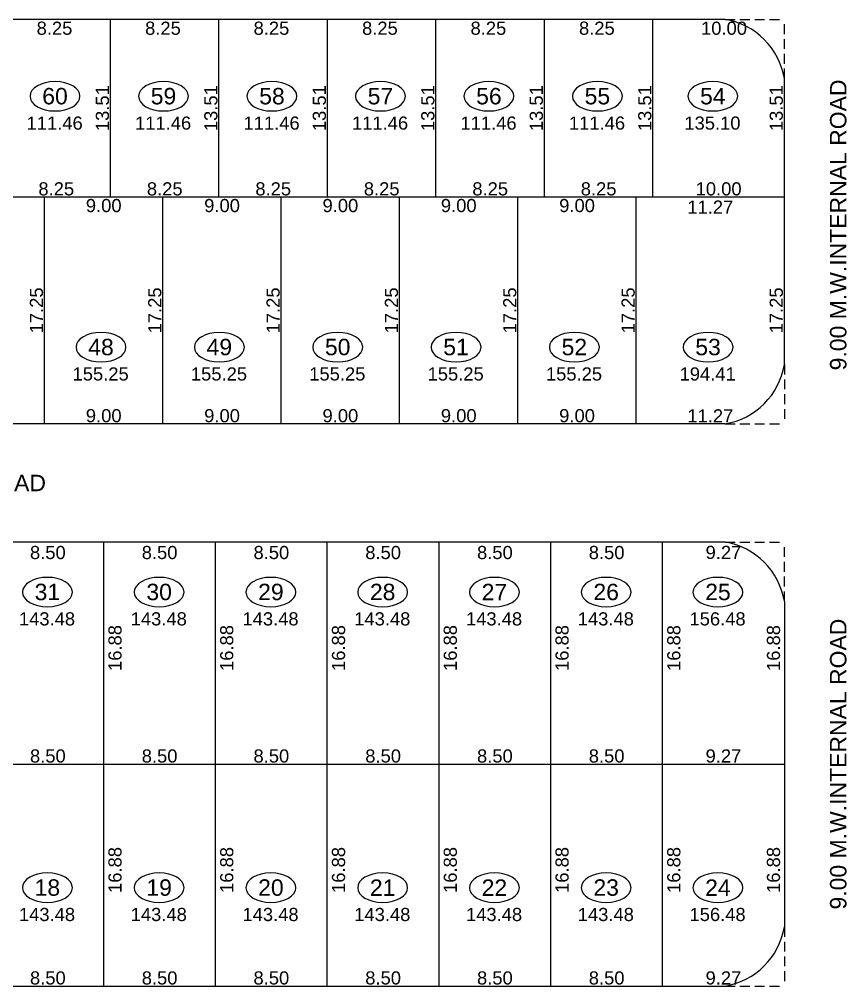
# Model space of a CAD drawing. Header units: millimetres. Extents: x 9625 to 10808, y -1607 to -1252.
# Drawn here: x 10382.5 to 10445.4, y -1412.4 to -1338.8 of the extents above; entities that cross this region are included whole.
import ezdxf

# ---------------------------------------------------------------- set-up
doc = ezdxf.new("R2010")
doc.units = ezdxf.units.MM
doc.header["$LTSCALE"] = 3
doc.header["$MEASUREMENT"] = 0
doc.header["$PDMODE"] = 35
doc.header["$PDSIZE"] = 1
doc.linetypes.add('HIDDEN', pattern=[0.375, 0.25, -0.125])
doc.layers.get('Defpoints').update_dxf_attribs({"linetype": 'HIDDEN'})
for name, color, linetype in [('DIM1', 8, 'Continuous'), ('PLOT TEXT', 3, 'Continuous'), ('Text', 3, 'Continuous'), ('WALL', 6, 'Continuous')]:
    doc.layers.add(name, color=color, linetype=linetype)
doc.styles.add('ARIAL', font='arial.ttf')
doc.styles.get("Standard").update_dxf_attribs({"font": 'arial.ttf'})
doc.dimstyles.get("Standard").update_dxf_attribs({"dimtxt": 1, "dimasz": 0, "dimexe": 0, "dimexo": 0, "dimgap": 0.1, "dimtad": 1, "dimzin": 0, "dimdsep": 46, "dimtxsty": 'Standard', "dimcen": 0, "dimse1": 1, "dimse2": 1, "dimsd1": 1, "dimsd2": 1, "dimclrd": 256, "dimclre": 256, "dimclrt": 3, "dimadec": 0, "dimazin": 0, "dimtfac": 1, "dimtix": 1, "dimtofl": 0, "dimtmove": 2, "dimatfit": 3, "dimfxl": 1, "dimtolj": 1, "dimtzin": 0, "dimlwd": -1, "dimlwe": -1, "dimarcsym": 0})

# ---------------------------------------------------------------- blocks, each defined once
blk = doc.blocks.new('*D882')
at = {"layer": 'Defpoints', "color": 0}
for p in [(10430.638, -1338.811), (10430.638, -1338.811), (10440.638, -1338.811)]:
    blk.add_point(p, dxfattribs=at)
at = {"layer": 'DIM1', "color": 3, "insert": (10436.047, -1339.493), "char_height": 1, "attachment_point": 5, "rotation": 0}
blk.add_mtext('\\A1;10.00', dxfattribs=at)
blk = doc.blocks.new('*D881')
at = {"layer": 'Defpoints', "color": 0}
for p in [(10430.638, -1352.321), (10440.638, -1352.321), (10440.638, -1352.321)]:
    blk.add_point(p, dxfattribs=at)
at = {"layer": 'DIM1', "color": 3, "insert": (10435.638, -1351.71), "char_height": 1, "attachment_point": 5, "rotation": 0}
blk.add_mtext('\\A1;10.00', dxfattribs=at)
blk = doc.blocks.new('*D883')
at = {"layer": 'Defpoints', "color": 0}
for p in [(10440.638, -1338.811), (10440.638, -1338.811), (10440.638, -1352.321)]:
    blk.add_point(p, dxfattribs=at)
at = {"layer": 'DIM1', "color": 3, "insert": (10440.028, -1345.566), "char_height": 1, "attachment_point": 5, "rotation": 90}
blk.add_mtext('\\A1;13.51', dxfattribs=at)
blk = doc.blocks.new('*D879')
at = {"layer": 'Defpoints', "color": 0}
for p in [(10422.388, -1338.811), (10422.388, -1338.811), (10430.638, -1338.811)]:
    blk.add_point(p, dxfattribs=at)
at = {"layer": 'DIM1', "color": 3, "insert": (10426.378, -1339.493), "char_height": 1, "attachment_point": 5, "rotation": 0}
blk.add_mtext('\\A1;8.25', dxfattribs=at)
blk = doc.blocks.new('*D878')
at = {"layer": 'Defpoints', "color": 0}
for p in [(10422.388, -1352.321), (10430.638, -1352.321), (10430.638, -1352.321)]:
    blk.add_point(p, dxfattribs=at)
at = {"layer": 'DIM1', "color": 3, "insert": (10426.513, -1351.71), "char_height": 1, "attachment_point": 5, "rotation": 0}
blk.add_mtext('\\A1;8.25', dxfattribs=at)
blk = doc.blocks.new('*D880')
at = {"layer": 'Defpoints', "color": 0}
for p in [(10430.638, -1338.811), (10430.638, -1338.811), (10430.638, -1352.321)]:
    blk.add_point(p, dxfattribs=at)
at = {"layer": 'DIM1', "color": 3, "insert": (10430.028, -1345.566), "char_height": 1, "attachment_point": 5, "rotation": 90}
blk.add_mtext('\\A1;13.51', dxfattribs=at)
blk = doc.blocks.new('*D877')
at = {"layer": 'Defpoints', "color": 0}
for p in [(10414.138, -1338.811), (10414.138, -1338.811), (10422.388, -1338.811)]:
    blk.add_point(p, dxfattribs=at)
at = {"layer": 'DIM1', "color": 3, "insert": (10418.128, -1339.493), "char_height": 1, "attachment_point": 5, "rotation": 0}
blk.add_mtext('\\A1;8.25', dxfattribs=at)
blk = doc.blocks.new('*D876')
at = {"layer": 'Defpoints', "color": 0}
for p in [(10414.138, -1352.321), (10422.388, -1352.321), (10422.388, -1352.321)]:
    blk.add_point(p, dxfattribs=at)
at = {"layer": 'DIM1', "color": 3, "insert": (10418.263, -1351.71), "char_height": 1, "attachment_point": 5, "rotation": 0}
blk.add_mtext('\\A1;8.25', dxfattribs=at)
blk = doc.blocks.new('*D875')
at = {"layer": 'Defpoints', "color": 0}
for p in [(10405.888, -1338.811), (10405.888, -1338.811), (10414.138, -1338.811)]:
    blk.add_point(p, dxfattribs=at)
at = {"layer": 'DIM1', "color": 3, "insert": (10409.878, -1339.493), "char_height": 1, "attachment_point": 5, "rotation": 0}
blk.add_mtext('\\A1;8.25', dxfattribs=at)
blk = doc.blocks.new('*D874')
at = {"layer": 'Defpoints', "color": 0}
for p in [(10414.138, -1338.811), (10414.138, -1338.811), (10414.138, -1352.321)]:
    blk.add_point(p, dxfattribs=at)
at = {"layer": 'DIM1', "color": 3, "insert": (10413.528, -1345.566), "char_height": 1, "attachment_point": 5, "rotation": 90}
blk.add_mtext('\\A1;13.51', dxfattribs=at)
blk = doc.blocks.new('*D873')
at = {"layer": 'Defpoints', "color": 0}
for p in [(10405.888, -1352.321), (10414.138, -1352.321), (10414.138, -1352.321)]:
    blk.add_point(p, dxfattribs=at)
at = {"layer": 'DIM1', "color": 3, "insert": (10410.013, -1351.71), "char_height": 1, "attachment_point": 5, "rotation": 0}
blk.add_mtext('\\A1;8.25', dxfattribs=at)
blk = doc.blocks.new('*D872')
at = {"layer": 'Defpoints', "color": 0}
for p in [(10397.638, -1338.811), (10397.638, -1338.811), (10405.888, -1338.811)]:
    blk.add_point(p, dxfattribs=at)
at = {"layer": 'DIM1', "color": 3, "insert": (10401.628, -1339.493), "char_height": 1, "attachment_point": 5, "rotation": 0}
blk.add_mtext('\\A1;8.25', dxfattribs=at)
blk = doc.blocks.new('*D871')
at = {"layer": 'Defpoints', "color": 0}
for p in [(10405.888, -1338.811), (10405.888, -1338.811), (10405.888, -1352.321)]:
    blk.add_point(p, dxfattribs=at)
at = {"layer": 'DIM1', "color": 3, "insert": (10405.278, -1345.566), "char_height": 1, "attachment_point": 5, "rotation": 90}
blk.add_mtext('\\A1;13.51', dxfattribs=at)
blk = doc.blocks.new('*D870')
at = {"layer": 'Defpoints', "color": 0}
for p in [(10397.638, -1352.321), (10405.888, -1352.321), (10405.888, -1352.321)]:
    blk.add_point(p, dxfattribs=at)
at = {"layer": 'DIM1', "color": 3, "insert": (10401.763, -1351.71), "char_height": 1, "attachment_point": 5, "rotation": 0}
blk.add_mtext('\\A1;8.25', dxfattribs=at)
blk = doc.blocks.new('*D869')
at = {"layer": 'Defpoints', "color": 0}
for p in [(10389.388, -1338.811), (10389.388, -1338.811), (10397.638, -1338.811)]:
    blk.add_point(p, dxfattribs=at)
at = {"layer": 'DIM1', "color": 3, "insert": (10393.378, -1339.493), "char_height": 1, "attachment_point": 5, "rotation": 0}
blk.add_mtext('\\A1;8.25', dxfattribs=at)
blk = doc.blocks.new('*D868')
at = {"layer": 'Defpoints', "color": 0}
for p in [(10397.638, -1338.811), (10397.638, -1338.811), (10397.638, -1352.321)]:
    blk.add_point(p, dxfattribs=at)
at = {"layer": 'DIM1', "color": 3, "insert": (10397.028, -1345.566), "char_height": 1, "attachment_point": 5, "rotation": 90}
blk.add_mtext('\\A1;13.51', dxfattribs=at)
blk = doc.blocks.new('*D867')
at = {"layer": 'Defpoints', "color": 0}
for p in [(10389.388, -1352.321), (10397.638, -1352.321), (10397.638, -1352.321)]:
    blk.add_point(p, dxfattribs=at)
at = {"layer": 'DIM1', "color": 3, "insert": (10393.513, -1351.71), "char_height": 1, "attachment_point": 5, "rotation": 0}
blk.add_mtext('\\A1;8.25', dxfattribs=at)
blk = doc.blocks.new('*D866')
at = {"layer": 'Defpoints', "color": 0}
for p in [(10381.138, -1338.811), (10381.138, -1338.811), (10389.388, -1338.811)]:
    blk.add_point(p, dxfattribs=at)
at = {"layer": 'DIM1', "color": 3, "insert": (10385.128, -1339.493), "char_height": 1, "attachment_point": 5, "rotation": 0}
blk.add_mtext('\\A1;8.25', dxfattribs=at)
blk = doc.blocks.new('*D865')
at = {"layer": 'Defpoints', "color": 0}
for p in [(10389.388, -1338.811), (10389.388, -1338.811), (10389.388, -1352.321)]:
    blk.add_point(p, dxfattribs=at)
at = {"layer": 'DIM1', "color": 3, "insert": (10388.778, -1345.566), "char_height": 1, "attachment_point": 5, "rotation": 90}
blk.add_mtext('\\A1;13.51', dxfattribs=at)
blk = doc.blocks.new('*D864')
at = {"layer": 'Defpoints', "color": 0}
for p in [(10381.138, -1352.321), (10389.388, -1352.321), (10389.388, -1352.321)]:
    blk.add_point(p, dxfattribs=at)
at = {"layer": 'DIM1', "color": 3, "insert": (10385.263, -1351.71), "char_height": 1, "attachment_point": 5, "rotation": 0}
blk.add_mtext('\\A1;8.25', dxfattribs=at)
blk = doc.blocks.new('*D838')
at = {"layer": 'Defpoints', "color": 0}
for p in [(10420.372, -1352.321), (10429.372, -1352.321), (10429.372, -1352.321)]:
    blk.add_point(p, dxfattribs=at)
at = {"layer": 'DIM1', "color": 3, "insert": (10424.872, -1352.978), "char_height": 1, "attachment_point": 5}
blk.add_mtext('\\A1;9.00', dxfattribs=at)
blk = doc.blocks.new('*D837')
at = {"layer": 'Defpoints', "color": 0}
for p in [(10411.372, -1352.321), (10420.372, -1352.321), (10420.372, -1352.321)]:
    blk.add_point(p, dxfattribs=at)
at = {"layer": 'DIM1', "color": 3, "insert": (10415.872, -1352.978), "char_height": 1, "attachment_point": 5}
blk.add_mtext('\\A1;9.00', dxfattribs=at)
blk = doc.blocks.new('*D836')
at = {"layer": 'Defpoints', "color": 0}
for p in [(10429.372, -1352.321), (10440.638, -1352.321), (10440.638, -1352.321)]:
    blk.add_point(p, dxfattribs=at)
at = {"layer": 'DIM1', "color": 3, "insert": (10435.005, -1353.09), "char_height": 1, "attachment_point": 5}
blk.add_mtext('\\A1;11.27', dxfattribs=at)
blk = doc.blocks.new('*D835')
at = {"layer": 'Defpoints', "color": 0}
for p in [(10440.638, -1352.321), (10440.638, -1369.571), (10440.638, -1369.571)]:
    blk.add_point(p, dxfattribs=at)
at = {"layer": 'DIM1', "color": 3, "insert": (10440.028, -1360.946), "char_height": 1, "attachment_point": 5, "rotation": 90}
blk.add_mtext('\\A1;17.25', dxfattribs=at)
blk = doc.blocks.new('*D834')
at = {"layer": 'Defpoints', "color": 0}
for p in [(10429.372, -1369.571), (10440.638, -1369.571), (10440.638, -1369.571)]:
    blk.add_point(p, dxfattribs=at)
at = {"layer": 'DIM1', "color": 3, "insert": (10435.005, -1368.969), "char_height": 1, "attachment_point": 5}
blk.add_mtext('\\A1;11.27', dxfattribs=at)
blk = doc.blocks.new('*D833')
at = {"layer": 'Defpoints', "color": 0}
for p in [(10429.372, -1352.321), (10429.372, -1369.571), (10429.372, -1369.571)]:
    blk.add_point(p, dxfattribs=at)
at = {"layer": 'DIM1', "color": 3, "insert": (10428.761, -1360.946), "char_height": 1, "attachment_point": 5, "rotation": 90}
blk.add_mtext('\\A1;17.25', dxfattribs=at)
blk = doc.blocks.new('*D832')
at = {"layer": 'Defpoints', "color": 0}
for p in [(10420.372, -1369.571), (10429.372, -1369.571), (10429.372, -1369.571)]:
    blk.add_point(p, dxfattribs=at)
at = {"layer": 'DIM1', "color": 3, "insert": (10424.872, -1368.96), "char_height": 1, "attachment_point": 5}
blk.add_mtext('\\A1;9.00', dxfattribs=at)
blk = doc.blocks.new('*D831')
at = {"layer": 'Defpoints', "color": 0}
for p in [(10402.372, -1352.321), (10411.372, -1352.321), (10411.372, -1352.321)]:
    blk.add_point(p, dxfattribs=at)
at = {"layer": 'DIM1', "color": 3, "insert": (10406.872, -1352.978), "char_height": 1, "attachment_point": 5}
blk.add_mtext('\\A1;9.00', dxfattribs=at)
blk = doc.blocks.new('*D830')
at = {"layer": 'Defpoints', "color": 0}
for p in [(10411.372, -1352.321), (10411.372, -1352.321), (10411.372, -1369.571)]:
    blk.add_point(p, dxfattribs=at)
at = {"layer": 'DIM1', "color": 3, "insert": (10410.761, -1360.946), "char_height": 1, "attachment_point": 5, "rotation": 90}
blk.add_mtext('\\A1;17.25', dxfattribs=at)
blk = doc.blocks.new('*D829')
at = {"layer": 'Defpoints', "color": 0}
for p in [(10402.372, -1369.571), (10411.372, -1369.571), (10411.372, -1369.571)]:
    blk.add_point(p, dxfattribs=at)
at = {"layer": 'DIM1', "color": 3, "insert": (10406.872, -1368.96), "char_height": 1, "attachment_point": 5}
blk.add_mtext('\\A1;9.00', dxfattribs=at)
blk = doc.blocks.new('*D828')
at = {"layer": 'Defpoints', "color": 0}
for p in [(10393.372, -1352.321), (10402.372, -1352.321), (10402.372, -1352.321)]:
    blk.add_point(p, dxfattribs=at)
at = {"layer": 'DIM1', "color": 3, "insert": (10397.872, -1352.978), "char_height": 1, "attachment_point": 5}
blk.add_mtext('\\A1;9.00', dxfattribs=at)
blk = doc.blocks.new('*D827')
at = {"layer": 'Defpoints', "color": 0}
for p in [(10402.372, -1352.321), (10402.372, -1352.321), (10402.372, -1369.571)]:
    blk.add_point(p, dxfattribs=at)
at = {"layer": 'DIM1', "color": 3, "insert": (10401.761, -1360.946), "char_height": 1, "attachment_point": 5, "rotation": 90}
blk.add_mtext('\\A1;17.25', dxfattribs=at)
blk = doc.blocks.new('*D826')
at = {"layer": 'Defpoints', "color": 0}
for p in [(10393.372, -1369.571), (10402.372, -1369.571), (10402.372, -1369.571)]:
    blk.add_point(p, dxfattribs=at)
at = {"layer": 'DIM1', "color": 3, "insert": (10397.872, -1368.96), "char_height": 1, "attachment_point": 5}
blk.add_mtext('\\A1;9.00', dxfattribs=at)
blk = doc.blocks.new('*D825')
at = {"layer": 'Defpoints', "color": 0}
for p in [(10384.372, -1352.321), (10393.372, -1352.321), (10393.372, -1352.321)]:
    blk.add_point(p, dxfattribs=at)
at = {"layer": 'DIM1', "color": 3, "insert": (10388.872, -1352.978), "char_height": 1, "attachment_point": 5}
blk.add_mtext('\\A1;9.00', dxfattribs=at)
blk = doc.blocks.new('*D824')
at = {"layer": 'Defpoints', "color": 0}
for p in [(10393.372, -1352.321), (10393.372, -1352.321), (10393.372, -1369.571)]:
    blk.add_point(p, dxfattribs=at)
at = {"layer": 'DIM1', "color": 3, "insert": (10392.761, -1360.946), "char_height": 1, "attachment_point": 5, "rotation": 90}
blk.add_mtext('\\A1;17.25', dxfattribs=at)
blk = doc.blocks.new('*D823')
at = {"layer": 'Defpoints', "color": 0}
for p in [(10384.372, -1369.571), (10393.372, -1369.571), (10393.372, -1369.571)]:
    blk.add_point(p, dxfattribs=at)
at = {"layer": 'DIM1', "color": 3, "insert": (10388.872, -1368.96), "char_height": 1, "attachment_point": 5}
blk.add_mtext('\\A1;9.00', dxfattribs=at)
blk = doc.blocks.new('*D822')
at = {"layer": 'Defpoints', "color": 0}
for p in [(10375.372, -1352.321), (10384.372, -1352.321), (10384.372, -1352.321)]:
    blk.add_point(p, dxfattribs=at)
at = {"layer": 'DIM1', "color": 3, "insert": (10379.872, -1352.978), "char_height": 1, "attachment_point": 5}
blk.add_mtext('\\A1;9.00', dxfattribs=at)
blk = doc.blocks.new('*D821')
at = {"layer": 'Defpoints', "color": 0}
for p in [(10384.372, -1352.321), (10384.372, -1352.321), (10384.372, -1369.571)]:
    blk.add_point(p, dxfattribs=at)
at = {"layer": 'DIM1', "color": 3, "insert": (10383.761, -1360.946), "char_height": 1, "attachment_point": 5, "rotation": 90}
blk.add_mtext('\\A1;17.25', dxfattribs=at)
blk = doc.blocks.new('*D820')
at = {"layer": 'Defpoints', "color": 0}
for p in [(10375.372, -1369.571), (10384.372, -1369.571), (10384.372, -1369.571)]:
    blk.add_point(p, dxfattribs=at)
at = {"layer": 'DIM1', "color": 3, "insert": (10379.872, -1368.96), "char_height": 1, "attachment_point": 5}
blk.add_mtext('\\A1;9.00', dxfattribs=at)
blk = doc.blocks.new('*D584')
at = {"layer": 'Defpoints', "color": 0}
for p in [(10380.372, -1378.571), (10388.872, -1378.571), (10388.872, -1378.571)]:
    blk.add_point(p, dxfattribs=at)
at = {"layer": 'DIM1', "color": 3, "insert": (10384.622, -1379.367), "char_height": 1, "attachment_point": 5}
blk.add_mtext('\\A1;8.50', dxfattribs=at)
blk = doc.blocks.new('*D583')
at = {"layer": 'Defpoints', "color": 0}
for p in [(10380.372, -1395.451), (10388.872, -1395.451), (10388.872, -1395.451)]:
    blk.add_point(p, dxfattribs=at)
at = {"layer": 'DIM1', "color": 3, "insert": (10384.622, -1394.84), "char_height": 1, "attachment_point": 5}
blk.add_mtext('\\A1;8.50', dxfattribs=at)
blk = doc.blocks.new('*D582')
at = {"layer": 'Defpoints', "color": 0}
for p in [(10388.872, -1378.571), (10388.872, -1378.571), (10388.872, -1395.451)]:
    blk.add_point(p, dxfattribs=at)
at = {"layer": 'DIM1', "color": 3, "insert": (10389.735, -1386.622), "char_height": 1, "attachment_point": 5, "rotation": 90}
blk.add_mtext('\\A1;16.88', dxfattribs=at)
blk = doc.blocks.new('*D581')
at = {"layer": 'Defpoints', "color": 0}
for p in [(10388.872, -1378.571), (10397.372, -1378.571), (10397.372, -1378.571)]:
    blk.add_point(p, dxfattribs=at)
at = {"layer": 'DIM1', "color": 3, "insert": (10393.122, -1379.367), "char_height": 1, "attachment_point": 5}
blk.add_mtext('\\A1;8.50', dxfattribs=at)
blk = doc.blocks.new('*D580')
at = {"layer": 'Defpoints', "color": 0}
for p in [(10388.872, -1395.451), (10397.372, -1395.451), (10397.372, -1395.451)]:
    blk.add_point(p, dxfattribs=at)
at = {"layer": 'DIM1', "color": 3, "insert": (10393.122, -1394.84), "char_height": 1, "attachment_point": 5}
blk.add_mtext('\\A1;8.50', dxfattribs=at)
blk = doc.blocks.new('*D579')
at = {"layer": 'Defpoints', "color": 0}
for p in [(10397.372, -1378.571), (10397.372, -1378.571), (10397.372, -1395.451)]:
    blk.add_point(p, dxfattribs=at)
at = {"layer": 'DIM1', "color": 3, "insert": (10398.235, -1386.622), "char_height": 1, "attachment_point": 5, "rotation": 90}
blk.add_mtext('\\A1;16.88', dxfattribs=at)
blk = doc.blocks.new('*D578')
at = {"layer": 'Defpoints', "color": 0}
for p in [(10397.372, -1378.571), (10405.872, -1378.571), (10405.872, -1378.571)]:
    blk.add_point(p, dxfattribs=at)
at = {"layer": 'DIM1', "color": 3, "insert": (10401.622, -1379.367), "char_height": 1, "attachment_point": 5}
blk.add_mtext('\\A1;8.50', dxfattribs=at)
blk = doc.blocks.new('*D577')
at = {"layer": 'Defpoints', "color": 0}
for p in [(10397.372, -1395.451), (10405.872, -1395.451), (10405.872, -1395.451)]:
    blk.add_point(p, dxfattribs=at)
at = {"layer": 'DIM1', "color": 3, "insert": (10401.622, -1394.84), "char_height": 1, "attachment_point": 5}
blk.add_mtext('\\A1;8.50', dxfattribs=at)
blk = doc.blocks.new('*D576')
at = {"layer": 'Defpoints', "color": 0}
for p in [(10405.872, -1378.571), (10405.872, -1378.571), (10405.872, -1395.451)]:
    blk.add_point(p, dxfattribs=at)
at = {"layer": 'DIM1', "color": 3, "insert": (10406.735, -1386.622), "char_height": 1, "attachment_point": 5, "rotation": 90}
blk.add_mtext('\\A1;16.88', dxfattribs=at)
blk = doc.blocks.new('*D575')
at = {"layer": 'Defpoints', "color": 0}
for p in [(10405.872, -1378.571), (10414.372, -1378.571), (10414.372, -1378.571)]:
    blk.add_point(p, dxfattribs=at)
at = {"layer": 'DIM1', "color": 3, "insert": (10410.122, -1379.367), "char_height": 1, "attachment_point": 5}
blk.add_mtext('\\A1;8.50', dxfattribs=at)
blk = doc.blocks.new('*D574')
at = {"layer": 'Defpoints', "color": 0}
for p in [(10405.872, -1395.451), (10414.372, -1395.451), (10414.372, -1395.451)]:
    blk.add_point(p, dxfattribs=at)
at = {"layer": 'DIM1', "color": 3, "insert": (10410.122, -1394.84), "char_height": 1, "attachment_point": 5}
blk.add_mtext('\\A1;8.50', dxfattribs=at)
blk = doc.blocks.new('*D573')
at = {"layer": 'Defpoints', "color": 0}
for p in [(10414.372, -1378.571), (10414.372, -1378.571), (10414.372, -1395.451)]:
    blk.add_point(p, dxfattribs=at)
at = {"layer": 'DIM1', "color": 3, "insert": (10415.235, -1386.622), "char_height": 1, "attachment_point": 5, "rotation": 90}
blk.add_mtext('\\A1;16.88', dxfattribs=at)
blk = doc.blocks.new('*D572')
at = {"layer": 'Defpoints', "color": 0}
for p in [(10414.372, -1378.571), (10422.872, -1378.571), (10422.872, -1378.571)]:
    blk.add_point(p, dxfattribs=at)
at = {"layer": 'DIM1', "color": 3, "insert": (10418.622, -1379.367), "char_height": 1, "attachment_point": 5}
blk.add_mtext('\\A1;8.50', dxfattribs=at)
blk = doc.blocks.new('*D571')
at = {"layer": 'Defpoints', "color": 0}
for p in [(10414.372, -1395.451), (10422.872, -1395.451), (10422.872, -1395.451)]:
    blk.add_point(p, dxfattribs=at)
at = {"layer": 'DIM1', "color": 3, "insert": (10418.622, -1394.84), "char_height": 1, "attachment_point": 5}
blk.add_mtext('\\A1;8.50', dxfattribs=at)
blk = doc.blocks.new('*D570')
at = {"layer": 'Defpoints', "color": 0}
for p in [(10422.872, -1378.571), (10422.872, -1378.571), (10422.872, -1395.451)]:
    blk.add_point(p, dxfattribs=at)
at = {"layer": 'DIM1', "color": 3, "insert": (10423.735, -1386.622), "char_height": 1, "attachment_point": 5, "rotation": 90}
blk.add_mtext('\\A1;16.88', dxfattribs=at)
blk = doc.blocks.new('*D569')
at = {"layer": 'Defpoints', "color": 0}
for p in [(10422.872, -1378.571), (10431.372, -1378.571), (10431.372, -1378.571)]:
    blk.add_point(p, dxfattribs=at)
at = {"layer": 'DIM1', "color": 3, "insert": (10427.122, -1379.367), "char_height": 1, "attachment_point": 5}
blk.add_mtext('\\A1;8.50', dxfattribs=at)
blk = doc.blocks.new('*D568')
at = {"layer": 'Defpoints', "color": 0}
for p in [(10422.872, -1395.451), (10431.372, -1395.451), (10431.372, -1395.451)]:
    blk.add_point(p, dxfattribs=at)
at = {"layer": 'DIM1', "color": 3, "insert": (10427.122, -1394.84), "char_height": 1, "attachment_point": 5}
blk.add_mtext('\\A1;8.50', dxfattribs=at)
blk = doc.blocks.new('*D567')
at = {"layer": 'Defpoints', "color": 0}
for p in [(10440.638, -1378.571), (10440.638, -1378.571), (10440.638, -1395.451)]:
    blk.add_point(p, dxfattribs=at)
at = {"layer": 'DIM1', "color": 3, "insert": (10439.816, -1386.622), "char_height": 1, "attachment_point": 5, "rotation": 90}
blk.add_mtext('\\A1;16.88', dxfattribs=at)
blk = doc.blocks.new('*D566')
at = {"layer": 'Defpoints', "color": 0}
for p in [(10431.372, -1378.571), (10431.372, -1378.571), (10431.372, -1395.451)]:
    blk.add_point(p, dxfattribs=at)
at = {"layer": 'DIM1', "color": 3, "insert": (10432.235, -1386.622), "char_height": 1, "attachment_point": 5, "rotation": 90}
blk.add_mtext('\\A1;16.88', dxfattribs=at)
blk = doc.blocks.new('*D565')
at = {"layer": 'Defpoints', "color": 0}
for p in [(10431.372, -1378.571), (10440.638, -1378.571), (10440.638, -1378.571)]:
    blk.add_point(p, dxfattribs=at)
at = {"layer": 'DIM1', "color": 3, "insert": (10436.005, -1379.359), "char_height": 1, "attachment_point": 5}
blk.add_mtext('\\A1;9.27', dxfattribs=at)
blk = doc.blocks.new('*D564')
at = {"layer": 'Defpoints', "color": 0}
for p in [(10431.372, -1395.451), (10440.638, -1395.451), (10440.638, -1395.451)]:
    blk.add_point(p, dxfattribs=at)
at = {"layer": 'DIM1', "color": 3, "insert": (10436.005, -1394.84), "char_height": 1, "attachment_point": 5}
blk.add_mtext('\\A1;9.27', dxfattribs=at)
blk = doc.blocks.new('*D563')
at = {"layer": 'Defpoints', "color": 0}
for p in [(10440.638, -1395.451), (10440.638, -1395.451), (10440.638, -1412.331)]:
    blk.add_point(p, dxfattribs=at)
at = {"layer": 'DIM1', "color": 3, "insert": (10439.816, -1403.502), "char_height": 1, "attachment_point": 5, "rotation": 90}
blk.add_mtext('\\A1;16.88', dxfattribs=at)
blk = doc.blocks.new('*D562')
at = {"layer": 'Defpoints', "color": 0}
for p in [(10431.372, -1395.451), (10431.372, -1395.451), (10431.372, -1412.331)]:
    blk.add_point(p, dxfattribs=at)
at = {"layer": 'DIM1', "color": 3, "insert": (10432.235, -1403.502), "char_height": 1, "attachment_point": 5, "rotation": 90}
blk.add_mtext('\\A1;16.88', dxfattribs=at)
blk = doc.blocks.new('*D561')
at = {"layer": 'Defpoints', "color": 0}
for p in [(10431.372, -1412.331), (10440.638, -1412.331), (10440.638, -1412.331)]:
    blk.add_point(p, dxfattribs=at)
at = {"layer": 'DIM1', "color": 3, "insert": (10436.005, -1411.72), "char_height": 1, "attachment_point": 5}
blk.add_mtext('\\A1;9.27', dxfattribs=at)
blk = doc.blocks.new('*D560')
at = {"layer": 'Defpoints', "color": 0}
for p in [(10422.872, -1395.451), (10422.872, -1395.451), (10422.872, -1412.331)]:
    blk.add_point(p, dxfattribs=at)
at = {"layer": 'DIM1', "color": 3, "insert": (10423.735, -1403.502), "char_height": 1, "attachment_point": 5, "rotation": 90}
blk.add_mtext('\\A1;16.88', dxfattribs=at)
blk = doc.blocks.new('*D559')
at = {"layer": 'Defpoints', "color": 0}
for p in [(10422.872, -1412.331), (10431.372, -1412.331), (10431.372, -1412.331)]:
    blk.add_point(p, dxfattribs=at)
at = {"layer": 'DIM1', "color": 3, "insert": (10427.122, -1411.72), "char_height": 1, "attachment_point": 5}
blk.add_mtext('\\A1;8.50', dxfattribs=at)
blk = doc.blocks.new('*D558')
at = {"layer": 'Defpoints', "color": 0}
for p in [(10414.372, -1395.451), (10414.372, -1395.451), (10414.372, -1412.331)]:
    blk.add_point(p, dxfattribs=at)
at = {"layer": 'DIM1', "color": 3, "insert": (10415.235, -1403.502), "char_height": 1, "attachment_point": 5, "rotation": 90}
blk.add_mtext('\\A1;16.88', dxfattribs=at)
blk = doc.blocks.new('*D557')
at = {"layer": 'Defpoints', "color": 0}
for p in [(10414.372, -1412.331), (10422.872, -1412.331), (10422.872, -1412.331)]:
    blk.add_point(p, dxfattribs=at)
at = {"layer": 'DIM1', "color": 3, "insert": (10418.622, -1411.72), "char_height": 1, "attachment_point": 5}
blk.add_mtext('\\A1;8.50', dxfattribs=at)
blk = doc.blocks.new('*D556')
at = {"layer": 'Defpoints', "color": 0}
for p in [(10405.872, -1395.451), (10405.872, -1395.451), (10405.872, -1412.331)]:
    blk.add_point(p, dxfattribs=at)
at = {"layer": 'DIM1', "color": 3, "insert": (10406.735, -1403.502), "char_height": 1, "attachment_point": 5, "rotation": 90}
blk.add_mtext('\\A1;16.88', dxfattribs=at)
blk = doc.blocks.new('*D555')
at = {"layer": 'Defpoints', "color": 0}
for p in [(10405.872, -1412.331), (10414.372, -1412.331), (10414.372, -1412.331)]:
    blk.add_point(p, dxfattribs=at)
at = {"layer": 'DIM1', "color": 3, "insert": (10410.122, -1411.72), "char_height": 1, "attachment_point": 5}
blk.add_mtext('\\A1;8.50', dxfattribs=at)
blk = doc.blocks.new('*D554')
at = {"layer": 'Defpoints', "color": 0}
for p in [(10397.372, -1395.451), (10397.372, -1395.451), (10397.372, -1412.331)]:
    blk.add_point(p, dxfattribs=at)
at = {"layer": 'DIM1', "color": 3, "insert": (10398.235, -1403.502), "char_height": 1, "attachment_point": 5, "rotation": 90}
blk.add_mtext('\\A1;16.88', dxfattribs=at)
blk = doc.blocks.new('*D553')
at = {"layer": 'Defpoints', "color": 0}
for p in [(10397.372, -1412.331), (10405.872, -1412.331), (10405.872, -1412.331)]:
    blk.add_point(p, dxfattribs=at)
at = {"layer": 'DIM1', "color": 3, "insert": (10401.622, -1411.72), "char_height": 1, "attachment_point": 5}
blk.add_mtext('\\A1;8.50', dxfattribs=at)
blk = doc.blocks.new('*D552')
at = {"layer": 'Defpoints', "color": 0}
for p in [(10388.872, -1395.451), (10388.872, -1395.451), (10388.872, -1412.331)]:
    blk.add_point(p, dxfattribs=at)
at = {"layer": 'DIM1', "color": 3, "insert": (10389.735, -1403.502), "char_height": 1, "attachment_point": 5, "rotation": 90}
blk.add_mtext('\\A1;16.88', dxfattribs=at)
blk = doc.blocks.new('*D551')
at = {"layer": 'Defpoints', "color": 0}
for p in [(10388.872, -1412.331), (10397.372, -1412.331), (10397.372, -1412.331)]:
    blk.add_point(p, dxfattribs=at)
at = {"layer": 'DIM1', "color": 3, "insert": (10393.122, -1411.72), "char_height": 1, "attachment_point": 5}
blk.add_mtext('\\A1;8.50', dxfattribs=at)
blk = doc.blocks.new('*D549')
at = {"layer": 'Defpoints', "color": 0}
for p in [(10380.372, -1412.331), (10388.872, -1412.331), (10388.872, -1412.331)]:
    blk.add_point(p, dxfattribs=at)
at = {"layer": 'DIM1', "color": 3, "insert": (10384.622, -1411.72), "char_height": 1, "attachment_point": 5}
blk.add_mtext('\\A1;8.50', dxfattribs=at)
blk = doc.blocks.new('*D525')
at = {"layer": 'Defpoints', "color": 0}
for p in [(10420.372, -1352.321), (10420.372, -1369.571), (10420.372, -1369.571)]:
    blk.add_point(p, dxfattribs=at)
at = {"layer": 'DIM1', "color": 3, "insert": (10419.761, -1360.946), "char_height": 1, "attachment_point": 5, "rotation": 90}
blk.add_mtext('\\A1;17.25', dxfattribs=at)
blk = doc.blocks.new('*D524')
at = {"layer": 'Defpoints', "color": 0}
for p in [(10411.372, -1369.571), (10420.372, -1369.571), (10420.372, -1369.571)]:
    blk.add_point(p, dxfattribs=at)
at = {"layer": 'DIM1', "color": 3, "insert": (10415.872, -1368.96), "char_height": 1, "attachment_point": 5}
blk.add_mtext('\\A1;9.00', dxfattribs=at)
blk = doc.blocks.new('*D523')
at = {"layer": 'Defpoints', "color": 0}
for p in [(10422.388, -1338.811), (10422.388, -1338.811), (10422.388, -1352.321)]:
    blk.add_point(p, dxfattribs=at)
at = {"layer": 'DIM1', "color": 3, "insert": (10421.778, -1345.566), "char_height": 1, "attachment_point": 5, "rotation": 90}
blk.add_mtext('\\A1;13.51', dxfattribs=at)
blk = doc.blocks.new('*D522')
at = {"layer": 'Defpoints', "color": 0}
for p in [(10414.138, -1352.321), (10422.388, -1352.321), (10422.388, -1352.321)]:
    blk.add_point(p, dxfattribs=at)
at = {"layer": 'DIM1', "color": 3, "insert": (10418.263, -1351.71), "char_height": 1, "attachment_point": 5}
blk.add_mtext('\\A1;8.25', dxfattribs=at)

msp = doc.modelspace()

# ---------------------------------------------------------------- linework, layer by layer
at = {"layer": 'PLOT TEXT', "extrusion": (0, 0, -1)}
for centre in [(10385.1672, -1344.6614), (10393.4172, -1344.6614), (10401.6672, -1344.6614), (10409.9172, -1344.6614), (10418.1672, -1344.6614), (10426.4172, -1344.6614), (10435.1965, -1344.6614), (10388.6658, -1363.7406), (10397.6658, -1363.7406), (10406.6658, -1363.7406), (10415.6671, -1363.7406), (10424.6658, -1363.7406), (10434.835, -1363.7406), (10384.5867, -1382.3671), (10393.0867, -1382.3671), (10401.5867, -1382.3671), (10410.0867, -1382.3671), (10418.5867, -1382.3671), (10427.0867, -1382.3671), (10435.5867, -1382.3671), (10384.5867, -1404.8486), (10393.0867, -1404.8486), (10401.5867, -1404.8486), (10410.0867, -1404.8486), (10418.5867, -1404.8486), (10427.0867, -1404.8486), (10435.5867, -1404.8486)]:
    msp.add_ellipse(centre, major_axis=(1.9004, 0), ratio=0.5882805, dxfattribs=at)
at = {"layer": 'WALL', "lineweight": 25}
for p, q in [((10436.1384, -1338.8109), (10312.3716, -1338.8109)), ((10389.3884, -1352.3209), (10389.3884, -1338.8109)), ((10397.6384, -1352.3209), (10397.6384, -1338.8109)), ((10405.8884, -1352.3209), (10405.8884, -1338.8109)), ((10414.1384, -1352.3209), (10414.1384, -1338.8109)), ((10422.3884, -1352.3209), (10422.3884, -1338.8109)), ((10422.3884, -1352.3209), (10422.3884, -1338.8109)), ((10430.6384, -1352.3209), (10430.6384, -1338.8109)), ((10430.6384, -1352.3209), (10430.6384, -1338.8109)), ((10440.6384, -1365.0709), (10440.6384, -1343.3109)), ((10312.3716, -1352.3209), (10440.6384, -1352.3209)), ((10384.3716, -1369.5709), (10384.3716, -1352.3209)), ((10393.3716, -1369.5709), (10393.3716, -1352.3209)), ((10402.3716, -1369.5709), (10402.3716, -1352.3209)), ((10411.3716, -1369.5709), (10411.3716, -1352.3209)), ((10420.3716, -1369.5709), (10420.3716, -1352.3209)), ((10429.3716, -1369.5709), (10429.3716, -1352.3209)), ((10436.1384, -1369.5709), (10312.3716, -1369.5709)), ((10436.1384, -1378.5709), (10312.3716, -1378.5709)), ((10388.8716, -1412.3309), (10388.8716, -1378.5709)), ((10397.3716, -1412.3309), (10397.3716, -1378.5709)), ((10405.8716, -1412.3309), (10405.8716, -1378.5709)), ((10414.3716, -1412.3309), (10414.3716, -1378.5709)), ((10422.8716, -1412.3309), (10422.8716, -1378.5709)), ((10431.3716, -1412.3309), (10431.3716, -1378.5709)), ((10440.6384, -1383.0709), (10440.6384, -1407.8309)), ((10312.3716, -1395.4509), (10440.6384, -1395.4509)), ((10312.3716, -1412.3309), (10436.1384, -1412.3309))]:
    msp.add_line(p, q, dxfattribs=at)
at = {"layer": 'WALL', "linetype": 'HIDDEN', "lineweight": 25}
for p, q in [((10436.1384, -1338.8109), (10440.6384, -1338.8109)), ((10440.6384, -1343.3109), (10440.6384, -1338.8109)), ((10440.6384, -1365.0709), (10440.6384, -1369.5709)), ((10436.1384, -1369.5709), (10440.6384, -1369.5709)), ((10436.1384, -1378.5709), (10440.6384, -1378.5709)), ((10440.6384, -1383.0709), (10440.6384, -1378.5709)), ((10440.6384, -1407.8309), (10440.6384, -1412.3309)), ((10436.1384, -1412.3309), (10440.6384, -1412.3309))]:
    msp.add_line(p, q, dxfattribs=at)
at = {"layer": 'WALL', "lineweight": 25}
for centre, start, end in [((10435.2369, -1344.2125), 9.475941, 80.524059), ((10435.2369, -1364.1694), 279.475941, 350.524059), ((10435.2369, -1383.9725), 9.475941, 80.524059), ((10435.2369, -1406.9294), 279.475941, 350.524059)]:
    msp.add_arc(centre, 5.4763, start, end, dxfattribs=at)

# ---------------------------------------------------------------- texts
at = {"layer": 'PLOT TEXT', "linetype": 'Continuous', "attachment_point": 5, "style": 'ARIAL'}
for s, insert, char_height in [('\\A1;60', (10385.1672, -1344.6614), 1.25), ('\\A1;59', (10393.4172, -1344.6614), 1.25), ('\\A1;58', (10401.6672, -1344.6614), 1.25), ('\\A1;57', (10409.9172, -1344.6614), 1.25), ('\\A1;56', (10418.1672, -1344.6614), 1.25), ('\\A1;55', (10426.4172, -1344.6614), 1.25), ('\\A1;54', (10435.1965, -1344.6614), 1.25), ('\\A1;111.46', (10385.1385, -1346.7069), 1), ('\\A1;111.46', (10393.3885, -1346.7069), 1), ('\\A1;111.46', (10401.6385, -1346.7069), 1), ('\\A1;111.46', (10409.8885, -1346.7069), 1), ('\\A1;111.46', (10418.1385, -1346.7069), 1), ('\\A1;111.46', (10426.3885, -1346.7069), 1), ('\\A1;135.10', (10435.1678, -1346.7069), 1), ('\\A1;48', (10388.6658, -1363.7406), 1.25), ('\\A1;49', (10397.6658, -1363.7406), 1.25), ('\\A1;50', (10406.6658, -1363.7406), 1.25), ('\\A1;51', (10415.6671, -1363.7406), 1.25), ('\\A1;52', (10424.6658, -1363.7406), 1.25), ('\\A1;53', (10434.835, -1363.7406), 1.25), ('\\A1;155.25', (10388.637, -1365.7862), 1), ('\\A1;155.25', (10397.637, -1365.7862), 1), ('\\A1;155.25', (10406.637, -1365.7862), 1), ('\\A1;155.25', (10415.6384, -1365.7862), 1), ('\\A1;155.25', (10424.637, -1365.7862), 1), ('\\A1;194.41', (10434.8063, -1365.7862), 1), ('\\A1;31', (10384.5867, -1382.3671), 1.25), ('\\A1;30', (10393.0867, -1382.3671), 1.25), ('\\A1;29', (10401.5867, -1382.3671), 1.25), ('\\A1;28', (10410.0867, -1382.3671), 1.25), ('\\A1;27', (10418.5867, -1382.3671), 1.25), ('\\A1;26', (10427.0867, -1382.3671), 1.25), ('\\A1;25', (10435.5867, -1382.3671), 1.25), ('\\A1;143.48', (10384.558, -1384.4126), 1), ('\\A1;143.48', (10393.058, -1384.4126), 1), ('\\A1;143.48', (10401.558, -1384.4126), 1), ('\\A1;143.48', (10410.058, -1384.4126), 1), ('\\A1;143.48', (10418.558, -1384.4126), 1), ('\\A1;143.48', (10427.058, -1384.4126), 1), ('\\A1;156.48', (10435.558, -1384.4126), 1), ('\\A1;18', (10384.5867, -1404.8486), 1.25), ('\\A1;19', (10393.0867, -1404.8486), 1.25), ('\\A1;20', (10401.5867, -1404.8486), 1.25), ('\\A1;21', (10410.0867, -1404.8486), 1.25), ('\\A1;22', (10418.5867, -1404.8486), 1.25), ('\\A1;23', (10427.0867, -1404.8486), 1.25), ('\\A1;24', (10435.5867, -1404.8486), 1.25), ('\\A1;143.48', (10384.558, -1406.8942), 1), ('\\A1;143.48', (10393.058, -1406.8942), 1), ('\\A1;143.48', (10401.558, -1406.8942), 1), ('\\A1;143.48', (10410.058, -1406.8942), 1), ('\\A1;143.48', (10418.558, -1406.8942), 1), ('\\A1;143.48', (10427.058, -1406.8942), 1), ('\\A1;156.48', (10435.558, -1406.8942), 1)]:
    msp.add_mtext(s, dxfattribs=dict(at, insert=insert, char_height=char_height))
at = {"layer": 'Text', "linetype": 'Continuous', "char_height": 1.25, "attachment_point": 5, "rotation": 90, "style": 'ARIAL'}
for insert in [(10444.7416, -1354.4461), (10444.7416, -1395.4509)]:
    msp.add_mtext('\\A1;9.00 M.W.INTERNAL ROAD', dxfattribs=dict(at, insert=insert))
at = {"layer": 'Text', "linetype": 'Continuous', "insert": (10373.4227, -1374.0791), "char_height": 1.25, "attachment_point": 5, "style": 'ARIAL'}
msp.add_mtext('\\A1;9.00 M.W.INTERNAL ROAD', dxfattribs=at)

# ---------------------------------------------------------------- dimensions: what is measured, and where the dimension line sits
at = {"layer": 'DIM1'}
for base, p1, p2, angle, picture, middle in [((10381.1384, -1338.8109), (10389.3884, -1338.8109), (10381.1384, -1338.8109), 180.000001, '*D866', (10385.128, -1339.4932)), ((10389.3884, -1338.8109), (10397.6384, -1338.8109), (10389.3884, -1338.8109), 180.000001, '*D869', (10393.378, -1339.4932)), ((10397.6384, -1338.8109), (10405.8884, -1338.8109), (10397.6384, -1338.8109), 180.000001, '*D872', (10401.628, -1339.4932)), ((10405.8884, -1338.8109), (10414.1384, -1338.8109), (10405.8884, -1338.8109), 180.000001, '*D875', (10409.878, -1339.4932)), ((10414.1384, -1338.8109), (10422.3884, -1338.8109), (10414.1384, -1338.8109), 180.000001, '*D877', (10418.128, -1339.4932)), ((10422.3884, -1338.8109), (10430.6384, -1338.8109), (10422.3884, -1338.8109), 180.000001, '*D879', (10426.378, -1339.4932)), ((10430.6384, -1338.8109), (10440.6384, -1338.8109), (10430.6384, -1338.8109), 180.000001, '*D882', (10436.0469, -1339.4932)), ((10384.3716, -1352.3209), (10375.3716, -1352.3209), (10384.3716, -1352.3209), 0, '*D822', (10379.8716, -1352.9782)), ((10393.3716, -1352.3209), (10384.3716, -1352.3209), (10393.3716, -1352.3209), 0, '*D825', (10388.8716, -1352.9782)), ((10402.3716, -1352.3209), (10393.3716, -1352.3209), (10402.3716, -1352.3209), 0, '*D828', (10397.8716, -1352.9782)), ((10411.3716, -1352.3209), (10402.3716, -1352.3209), (10411.3716, -1352.3209), 0, '*D831', (10406.8716, -1352.9782)), ((10420.3716, -1352.3209), (10411.3716, -1352.3209), (10420.3716, -1352.3209), 0, '*D837', (10415.8716, -1352.9782)), ((10429.3716, -1352.3209), (10420.3716, -1352.3209), (10429.3716, -1352.3209), 0, '*D838', (10424.8716, -1352.9782)), ((10440.6384, -1352.3209), (10429.3716, -1352.3209), (10440.6384, -1352.3209), 0, '*D836', (10435.005, -1353.0899)), ((10388.8716, -1378.5709), (10380.3716, -1378.5709), (10388.8716, -1378.5709), 0, '*D584', (10384.6216, -1379.3669)), ((10388.8716, -1378.5709), (10388.8716, -1395.4509), (10388.8716, -1378.5709), 90, '*D582', (10389.7351, -1386.6223)), ((10397.3716, -1378.5709), (10388.8716, -1378.5709), (10397.3716, -1378.5709), 0, '*D581', (10393.1216, -1379.3669)), ((10397.3716, -1378.5709), (10397.3716, -1395.4509), (10397.3716, -1378.5709), 90, '*D579', (10398.2351, -1386.6223)), ((10405.8716, -1378.5709), (10397.3716, -1378.5709), (10405.8716, -1378.5709), 0, '*D578', (10401.6216, -1379.3669)), ((10405.8716, -1378.5709), (10405.8716, -1395.4509), (10405.8716, -1378.5709), 90, '*D576', (10406.7351, -1386.6223)), ((10414.3716, -1378.5709), (10405.8716, -1378.5709), (10414.3716, -1378.5709), 0, '*D575', (10410.1216, -1379.3669)), ((10414.3716, -1378.5709), (10414.3716, -1395.4509), (10414.3716, -1378.5709), 90, '*D573', (10415.2351, -1386.6223)), ((10422.8716, -1378.5709), (10414.3716, -1378.5709), (10422.8716, -1378.5709), 0, '*D572', (10418.6216, -1379.3669)), ((10422.8716, -1378.5709), (10422.8716, -1395.4509), (10422.8716, -1378.5709), 90, '*D570', (10423.7351, -1386.6223)), ((10431.3716, -1378.5709), (10422.8716, -1378.5709), (10431.3716, -1378.5709), 0, '*D569', (10427.1216, -1379.3669)), ((10431.3716, -1378.5709), (10431.3716, -1395.4509), (10431.3716, -1378.5709), 90, '*D566', (10432.2351, -1386.6223)), ((10440.6384, -1378.5709), (10431.3716, -1378.5709), (10440.6384, -1378.5709), 0, '*D565', (10436.005, -1379.3595)), ((10440.6384, -1378.5709), (10440.6384, -1395.4509), (10440.6384, -1378.5709), 90, '*D567', (10439.8161, -1386.6223)), ((10388.8716, -1395.4509), (10388.8716, -1412.3309), (10388.8716, -1395.4509), 90, '*D552', (10389.7351, -1403.5023)), ((10397.3716, -1395.4509), (10397.3716, -1412.3309), (10397.3716, -1395.4509), 90, '*D554', (10398.2351, -1403.5023)), ((10405.8716, -1395.4509), (10405.8716, -1412.3309), (10405.8716, -1395.4509), 90, '*D556', (10406.7351, -1403.5023)), ((10414.3716, -1395.4509), (10414.3716, -1412.3309), (10414.3716, -1395.4509), 90, '*D558', (10415.2351, -1403.5023)), ((10422.8716, -1395.4509), (10422.8716, -1412.3309), (10422.8716, -1395.4509), 90, '*D560', (10423.7351, -1403.5023)), ((10431.3716, -1395.4509), (10431.3716, -1412.3309), (10431.3716, -1395.4509), 90, '*D562', (10432.2351, -1403.5023)), ((10440.6384, -1395.4509), (10440.6384, -1412.3309), (10440.6384, -1395.4509), 90, '*D563', (10439.8161, -1403.5023))]:
    dim = msp.add_linear_dim(base=base, p1=p1, p2=p2, angle=angle, dimstyle='Standard', dxfattribs=at)
    dim.commit()
    dim.dimension.update_dxf_attribs({"geometry": picture, "text_midpoint": middle, "dimtype": 129})
for p1, p2, picture, middle in [((10389.3884, -1352.3209), (10389.3884, -1338.8109), '*D865', (10388.7775, -1345.5659)), ((10397.6384, -1352.3209), (10397.6384, -1338.8109), '*D868', (10397.0275, -1345.5659)), ((10405.8884, -1352.3209), (10405.8884, -1338.8109), '*D871', (10405.2775, -1345.5659)), ((10414.1384, -1352.3209), (10414.1384, -1338.8109), '*D874', (10413.5275, -1345.5659)), ((10422.3884, -1352.3209), (10422.3884, -1338.8109), '*D523', (10421.7775, -1345.5659)), ((10430.6384, -1352.3209), (10430.6384, -1338.8109), '*D880', (10430.0275, -1345.5659)), ((10440.6384, -1352.3209), (10440.6384, -1338.8109), '*D883', (10440.0275, -1345.5659)), ((10381.1384, -1352.3209), (10389.3884, -1352.3209), '*D864', (10385.2634, -1351.7104)), ((10389.3884, -1352.3209), (10397.6384, -1352.3209), '*D867', (10393.5134, -1351.7104)), ((10397.6384, -1352.3209), (10405.8884, -1352.3209), '*D870', (10401.7634, -1351.7104)), ((10405.8884, -1352.3209), (10414.1384, -1352.3209), '*D873', (10410.0134, -1351.7104)), ((10414.1384, -1352.3209), (10422.3884, -1352.3209), '*D876', (10418.2634, -1351.7104)), ((10414.1384, -1352.3209), (10422.3884, -1352.3209), '*D522', (10418.2634, -1351.7104)), ((10422.3884, -1352.3209), (10430.6384, -1352.3209), '*D878', (10426.5134, -1351.7104)), ((10430.6384, -1352.3209), (10440.6384, -1352.3209), '*D881', (10435.6384, -1351.7104)), ((10384.3716, -1369.5709), (10384.3716, -1352.3209), '*D821', (10383.7611, -1360.9459)), ((10393.3716, -1369.5709), (10393.3716, -1352.3209), '*D824', (10392.7611, -1360.9459)), ((10402.3716, -1369.5709), (10402.3716, -1352.3209), '*D827', (10401.7611, -1360.9459)), ((10411.3716, -1369.5709), (10411.3716, -1352.3209), '*D830', (10410.7611, -1360.9459)), ((10420.3716, -1352.3209), (10420.3716, -1369.5709), '*D525', (10419.7611, -1360.9459)), ((10429.3716, -1352.3209), (10429.3716, -1369.5709), '*D833', (10428.7611, -1360.9459)), ((10440.6384, -1352.3209), (10440.6384, -1369.5709), '*D835', (10440.0279, -1360.9459)), ((10375.3716, -1369.5709), (10384.3716, -1369.5709), '*D820', (10379.8716, -1368.9604)), ((10384.3716, -1369.5709), (10393.3716, -1369.5709), '*D823', (10388.8716, -1368.9604)), ((10393.3716, -1369.5709), (10402.3716, -1369.5709), '*D826', (10397.8716, -1368.9604)), ((10402.3716, -1369.5709), (10411.3716, -1369.5709), '*D829', (10406.8716, -1368.9604)), ((10411.3716, -1369.5709), (10420.3716, -1369.5709), '*D524', (10415.8716, -1368.9604)), ((10420.3716, -1369.5709), (10429.3716, -1369.5709), '*D832', (10424.8716, -1368.9604)), ((10429.3716, -1369.5709), (10440.6384, -1369.5709), '*D834', (10435.005, -1368.9689)), ((10380.3716, -1395.4509), (10388.8716, -1395.4509), '*D583', (10384.6216, -1394.8404)), ((10388.8716, -1395.4509), (10397.3716, -1395.4509), '*D580', (10393.1216, -1394.8404)), ((10397.3716, -1395.4509), (10405.8716, -1395.4509), '*D577', (10401.6216, -1394.8404)), ((10405.8716, -1395.4509), (10414.3716, -1395.4509), '*D574', (10410.1216, -1394.8404)), ((10414.3716, -1395.4509), (10422.8716, -1395.4509), '*D571', (10418.6216, -1394.8404)), ((10422.8716, -1395.4509), (10431.3716, -1395.4509), '*D568', (10427.1216, -1394.8404)), ((10431.3716, -1395.4509), (10440.6384, -1395.4509), '*D564', (10436.005, -1394.8404)), ((10380.3716, -1412.3309), (10388.8716, -1412.3309), '*D549', (10384.6216, -1411.7204)), ((10388.8716, -1412.3309), (10397.3716, -1412.3309), '*D551', (10393.1216, -1411.7204)), ((10397.3716, -1412.3309), (10405.8716, -1412.3309), '*D553', (10401.6216, -1411.7204)), ((10405.8716, -1412.3309), (10414.3716, -1412.3309), '*D555', (10410.1216, -1411.7204)), ((10414.3716, -1412.3309), (10422.8716, -1412.3309), '*D557', (10418.6216, -1411.7204)), ((10422.8716, -1412.3309), (10431.3716, -1412.3309), '*D559', (10427.1216, -1411.7204)), ((10431.3716, -1412.3309), (10440.6384, -1412.3309), '*D561', (10436.005, -1411.7204))]:
    dim = msp.add_aligned_dim(p1=p1, p2=p2, distance=0, dimstyle='Standard', dxfattribs=at)
    dim.commit()
    dim.dimension.update_dxf_attribs({"geometry": picture, "text_midpoint": middle})

doc.saveas('drawing.dxf')
